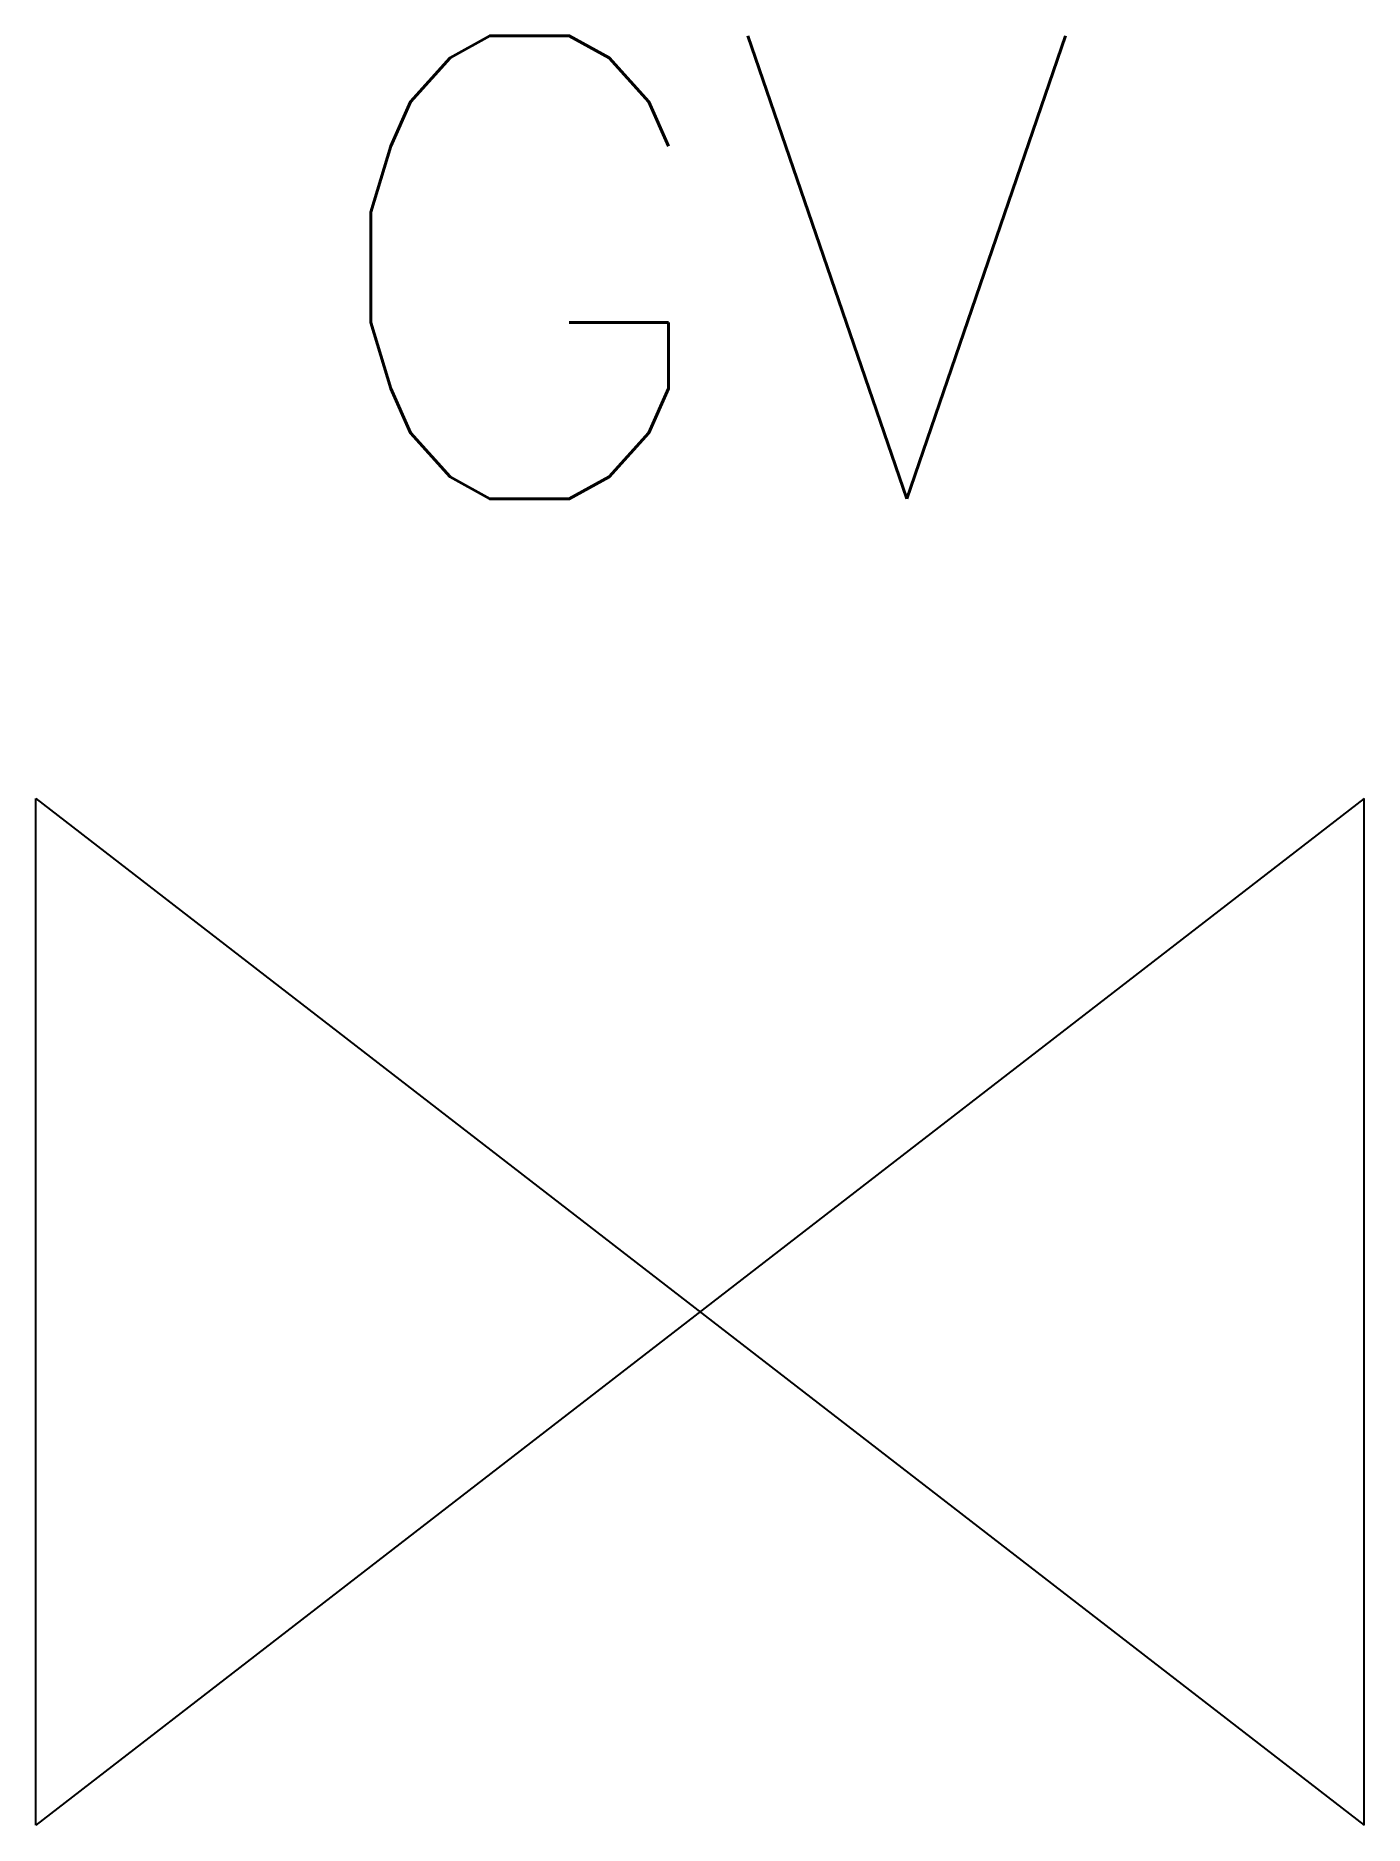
# Model space of a CAD drawing. Header units: feet. Extents: x -0.08 to 0.08, y -0.062 to 0.153.
import ezdxf
from ezdxf.enums import TextEntityAlignment as Align

# ---------------------------------------------------------------- set-up
doc = ezdxf.new("R2010")
doc.units = ezdxf.units.FT
doc.header["$MEASUREMENT"] = 0
doc.styles.add('S4', font='simplex', dxfattribs={"height": 0.0556})

msp = doc.modelspace()

# ---------------------------------------------------------------- linework, layer by layer
for p, q in [((0.07974, 0.06163), (-0.07974, -0.06163)), ((-0.07974, 0.06163), (0.07974, -0.06163)), ((-0.07974, -0.06163), (-0.07974, 0.06163)), ((0.07974, -0.06163), (0.07974, 0.06163))]:
    msp.add_line(p, q)

# ---------------------------------------------------------------- texts
at = {"style": 'S4'}
msp.add_text('GV', height=0.0556, dxfattribs=at).set_placement((-0.0002, 0.09761), align=Align.CENTER)

doc.saveas('drawing.dxf')
